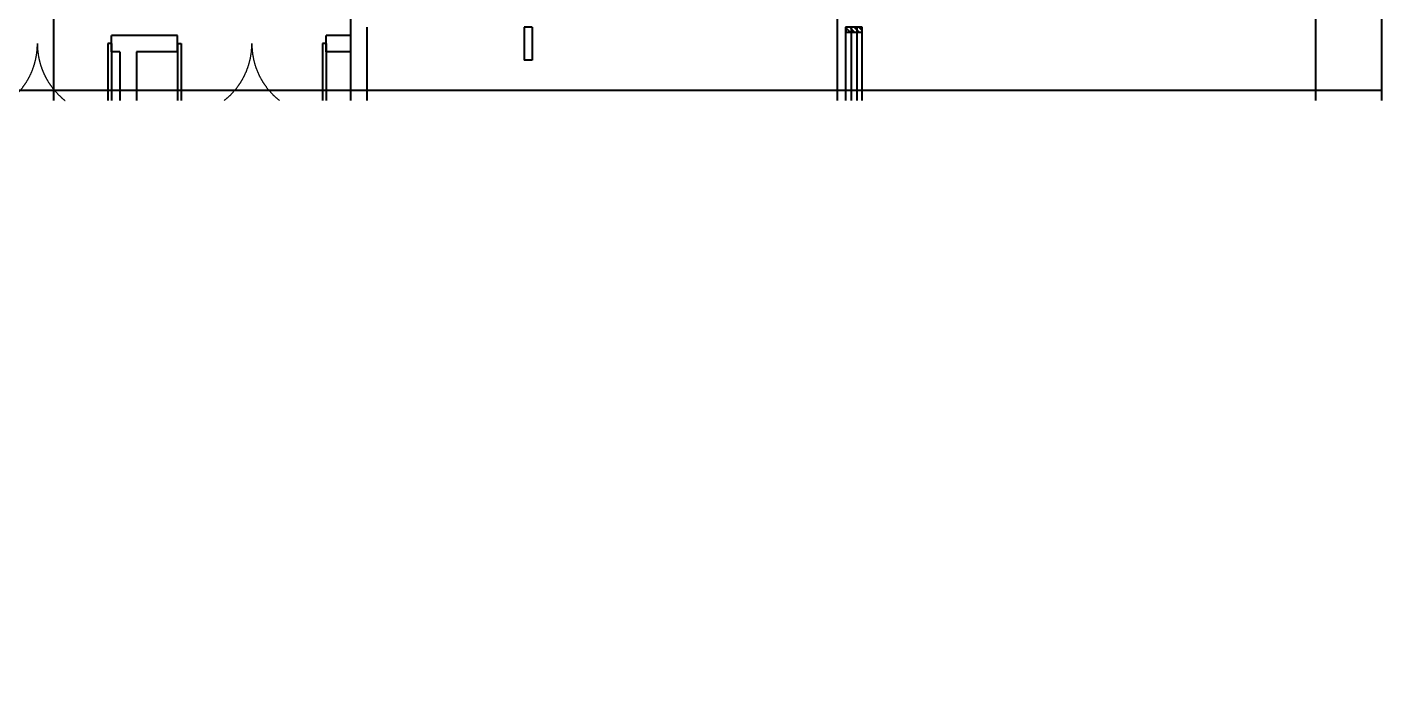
# Model space of a CAD drawing. Extents: x -621157 to 1764546, y -106808 to 741893.
# Drawn here: x 597744 to 614169, y 123982 to 131982 of the extents above; entities that cross this region are included whole.
import ezdxf
from ezdxf.xclip import XClip

# ---------------------------------------------------------------- set-up
doc = ezdxf.new("R2010")
doc.units = 0
doc.header["$LTSCALE"] = 1000
doc.header["$MEASUREMENT"] = 0
doc.header["$XCLIPFRAME"] = 0
doc.linetypes.add('XREF-A-101-平面图_t3$0$DOTE', pattern=[2.42, 2, -0.2, 0.02, -0.2])
for name, color, linetype in [('0-底图', 7, 'Continuous'), ('XREF-A-101-平面图_t3$0$A-DOTE', 8, 'Continuous'), ('XREF-A-101-平面图_t3$0$A-WALL', 8, 'Continuous'), ('XREF-A-101-平面图_t3$0$A-WINDOW', 8, 'Continuous'), ('XREF-A-101-平面图_t3$0$AXIS', 8, 'Continuous'), ('XREF-A-101-平面图_t3$0$I-WALL-GYPSUM', 8, 'Continuous'), ('电-折断线', 3, 'Continuous')]:
    doc.layers.add(name, color=color, linetype=linetype)
doc.styles.add('XREF-A-101-平面图_t3$0$A-DIM_T3', font='SIMPLEX', dxfattribs={"width": 0.705882, "bigfont": 'GBCBIG'})
doc.dimstyles.new('XREF-A-101-平面图_t3$0$A-DIM-100', dxfattribs={"dimscale": 100, "dimtxt": 2.55, "dimasz": 1, "dimexe": 2.5, "dimexo": 3, "dimgap": 1, "dimtad": 1, "dimdec": 0, "dimzin": 0, "dimdsep": 46, "dimtxsty": 'XREF-A-101-平面图_t3$0$A-DIM_T3', "dimblk": 'XREF-A-101-平面图_t3$0$_ArchTick', "dimcen": 0.09, "dimclrt": 7, "dimazin": 2, "dimtfac": 1, "dimtdec": 0, "dimtix": 1, "dimtmove": 2, "dimatfit": 3, "dimfxl": 0, "dimtolj": 1, "dimtzin": 0, "dimarcsym": 0})

# ---------------------------------------------------------------- blocks, each defined once
blk = doc.blocks.new('XREF-A-101-平面图_t3$0$_ArchTick')
at = {"color": 0, "linetype": 'ByBlock', "const_width": 0.4}
blk.add_lwpolyline([(-0.5, -0.5), (0.5, 0.5)], dxfattribs=at)
blk = doc.blocks.new('*D25473')
at = {"layer": 'Defpoints', "color": 0}
for p in [(69800, 40300), (73100, 40300), (69800, -300)]:
    blk.add_point(p, dxfattribs=at)
at = {"layer": 'XREF-A-101-平面图_t3$0$AXIS', "color": 0, "lineweight": -2}
for p, q in [((70100, 40300), (73350, 40300)), ((73100, -300), (73100, 40300)), ((70100, -300), (73350, -300))]:
    blk.add_line(p, q, dxfattribs=at)
at = {"layer": 'XREF-A-101-平面图_t3$0$AXIS', "color": 0, "linetype": 'ByBlock', "lineweight": -2, "xscale": 100, "yscale": 100, "zscale": 100}
for p, rotation in [((73100, 40300), 90), ((73100, -300), 270)]:
    blk.add_blockref('XREF-A-101-平面图_t3$0$_ArchTick', p, dxfattribs=dict(at, rotation=rotation))
at = {"layer": 'XREF-A-101-平面图_t3$0$AXIS', "color": 7, "insert": (72873, 20000), "char_height": 255, "attachment_point": 5, "rotation": 90, "style": 'XREF-A-101-平面图_t3$0$A-DIM_T3'}
blk.add_mtext('\\A1;40600', dxfattribs=at)
blk = doc.blocks.new('*D25478')
at = {"layer": 'Defpoints', "color": 0}
for p in [(69800, 30000), (72300, 30000), (69800, 20000)]:
    blk.add_point(p, dxfattribs=at)
at = {"layer": 'XREF-A-101-平面图_t3$0$AXIS', "color": 0, "lineweight": -2}
for p, q in [((70100, 30000), (72550, 30000)), ((72300, 20000), (72300, 30000)), ((70100, 20000), (72550, 20000))]:
    blk.add_line(p, q, dxfattribs=at)
at = {"layer": 'XREF-A-101-平面图_t3$0$AXIS', "color": 0, "linetype": 'ByBlock', "lineweight": -2, "xscale": 100, "yscale": 100, "zscale": 100}
for p, rotation in [((72300, 30000), 90), ((72300, 20000), 270)]:
    blk.add_blockref('XREF-A-101-平面图_t3$0$_ArchTick', p, dxfattribs=dict(at, rotation=rotation))
at = {"layer": 'XREF-A-101-平面图_t3$0$AXIS', "color": 7, "insert": (72073, 25000), "char_height": 255, "attachment_point": 5, "rotation": 90, "style": 'XREF-A-101-平面图_t3$0$A-DIM_T3'}
blk.add_mtext('\\A1;10000', dxfattribs=at)
blk = doc.blocks.new('XREF-A-101-平面图_t3$0$G$C869EB286')
at = {"layer": 'XREF-A-101-平面图_t3$0$A-WINDOW'}
h = blk.add_hatch(dxfattribs=at)
h.set_pattern_fill('ANSI31', color=256, scale=25)
h.set_pattern_definition([(45, (-143.957, -89940), (-28.0633, 28.0633), [])])
h.paths.add_polyline_path([(0, 60), (200, 60), (200, 0), (0, 0)])
blk.add_lwpolyline([(0, 60), (200, 60), (200, 0), (0, 0)], close=True, dxfattribs=at)
blk = doc.blocks.new('XREF-A-101-平面图_t3$0$WINDOW2DLIB$SYSLIB$00000001')
at = {"color": 0}
for points in [[(-0.5, 0.5), (-0.5, -0.5)], [(-0.5, 0.5), (0.5, 0.5)], [(0.5, -0.5), (0.5, 0.5)], [(0.5, 0.1667), (-0.5, 0.1667)], [(0.5, -0.1667), (-0.5, -0.1667)], [(-0.5, -0.5), (0.5, -0.5)]]:
    blk.add_lwpolyline(points, dxfattribs=at)
blk = doc.blocks.new('XREF-A-101-平面图_t3$0$DOOR2DLIB$SYSLIB$00000108')
at = {"color": 0}
for p, q in [((-0.5, 0), (-0.5, 0.4875)), ((-0.475, 0.4875), (-0.5, 0.4875)), ((-0.475, 0), (-0.475, 0.4875)), ((0.475, 0), (0.475, 0.4875)), ((0.475, 0.4875), (0.5, 0.4875)), ((0.5, 0), (0.5, 0.4875)), ((-0.5, 0), (-0.475, 0)), ((0.5, 0), (0.475, 0))]:
    blk.add_line(p, q, dxfattribs=at)
at = {"color": 0, "lineweight": 13}
for centre, start, end in [((-0.4875, 0), 0, 88.53072), ((0.4875, 0), 91.46928, 180)]:
    blk.add_arc(centre, 0.4875, start, end, dxfattribs=at)
blk = doc.blocks.new('XREF-A-101-平面图_t3$0$轴网(3)')
at = {"layer": 'XREF-A-101-平面图_t3$0$A-DOTE', "linetype": 'XREF-A-101-平面图_t3$0$DOTE'}
for p, q in [((57000, -3300), (57000, 43300)), ((66500, -3300), (66500, 43300))]:
    blk.add_line(p, q, dxfattribs=at)
at = {"layer": 'XREF-A-101-平面图_t3$0$AXIS'}
for p1, p2, distance, picture, middle in [((69800, -300), (69800, 40300), -3300, '*D25473', (72872.5, 20000)), ((69800, 20000), (69800, 30000), -2500, '*D25478', (72072.5, 25000))]:
    dim = blk.add_aligned_dim(p1=p1, p2=p2, distance=distance, dimstyle='XREF-A-101-平面图_t3$0$A-DIM-100', dxfattribs=at)
    dim.commit()
    dim.dimension.update_dxf_attribs({"geometry": picture, "text_midpoint": middle})
blk = doc.blocks.new('XREF-A-101-平面图_t3')
at = {"layer": 'XREF-A-101-平面图_t3$0$A-WALL'}
for p, q in [((260600, 312450), (260600, 327650)), ((260800, 312650), (260800, 327450)), ((257900, 327350), (257700, 327350)), ((258500, 327350), (257900, 327350)), ((260600, 327350), (260300, 327350)), ((260600, 327150), (260600, 327350)), ((257800, 327150), (257700, 327150)), ((257800, 327150), (257800, 319900)), ((258000, 327150), (258000, 319800)), ((258500, 327150), (258000, 327150)), ((260600, 327150), (260300, 327150))]:
    blk.add_line(p, q, dxfattribs=at)
for points in [[(257700, 327150), (257700, 327350)], [(258500, 327150), (258500, 327350)], [(260300, 327150), (260300, 327350)]]:
    blk.add_lwpolyline(points, dxfattribs=at)
at = {"layer": 'XREF-A-101-平面图_t3$0$I-WALL-GYPSUM'}
for p, q in [((262700, 327450), (262700, 327050)), ((262800, 327450), (262700, 327450)), ((262800, 327450), (262800, 327050)), ((262800, 327050), (262700, 327050))]:
    blk.add_line(p, q, dxfattribs=at)
at = {"layer": 'XREF-A-101-平面图_t3$0$A-DOTE'}
blk.add_blockref('XREF-A-101-平面图_t3$0$轴网(3)', (200000, 300000), dxfattribs=at)
at = {"layer": 'XREF-A-101-平面图_t3$0$A-WINDOW', "xscale": -1}
blk.add_blockref('XREF-A-101-平面图_t3$0$G$C869EB286', (266800, 327390), dxfattribs=at)
at = {"layer": 'XREF-A-101-平面图_t3$0$A-WINDOW'}
for name, p, xscale, yscale, zscale, rotation in [('XREF-A-101-平面图_t3$0$WINDOW2DLIB$SYSLIB$00000001', (266700, 323900), 7100.000000004191, 200, 7100.000000004191, 90), ('XREF-A-101-平面图_t3$0$DOOR2DLIB$SYSLIB$00000108', (256800, 327250), 1800, 1800, 1800, 180), ('XREF-A-101-平面图_t3$0$DOOR2DLIB$SYSLIB$00000108', (259400, 327250), 1800, 1800, 1800, 180)]:
    blk.add_blockref(name, p, dxfattribs=dict(at, xscale=xscale, yscale=yscale, zscale=zscale, rotation=rotation))

msp = doc.modelspace()

# ---------------------------------------------------------------- block references
at = {"layer": '0-底图'}
ref = msp.add_blockref('XREF-A-101-平面图_t3', (341069, -195468), dxfattribs=at)
XClip(ref).set_block_clipping_path([(188448.3743934482, 326558.5441184833), (279528.158095957, 347442.7434896522)])

# ---------------------------------------------------------------- next in the draw order: linework, layer by layer
at = {"layer": '电-折断线'}
msp.add_lwpolyline([(534469, 131218), (574207, 131218), (574283, 131428), (574357, 131008), (574432, 131218), (614169, 131218)], dxfattribs=at)

doc.saveas('drawing.dxf')
